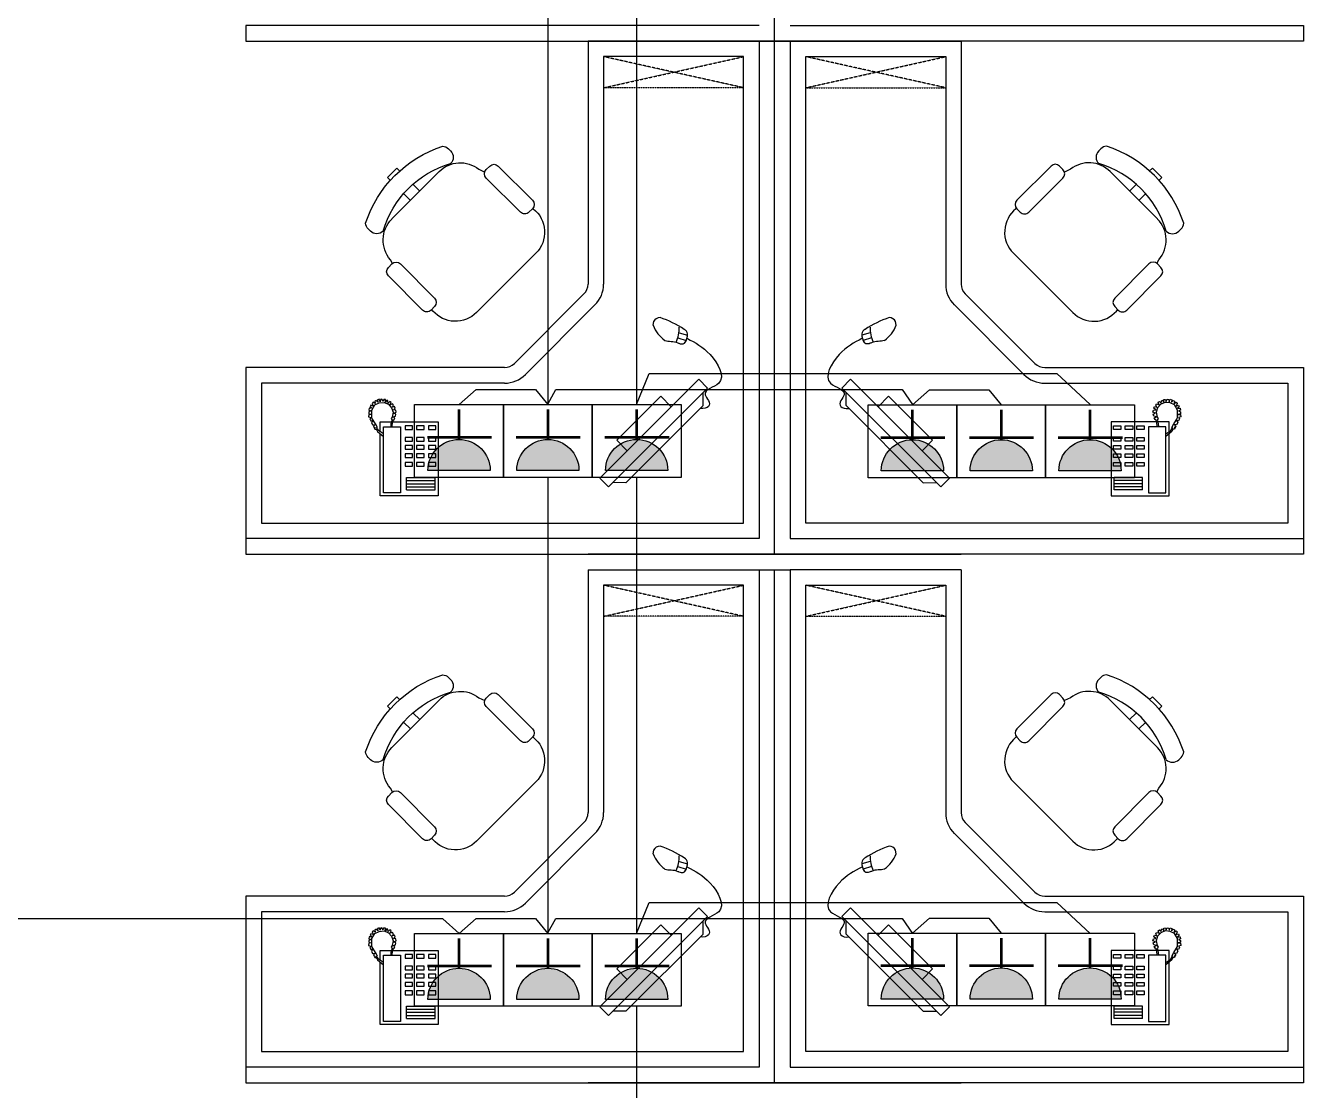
# Model space of a CAD drawing. Header units: inches. Extents: x 10 to 166961, y -47 to 131592.
# Drawn here: x 144545 to 148653, y 35657 to 39082 of the extents above; entities that cross this region are included whole.
import ezdxf

# ---------------------------------------------------------------- set-up
doc = ezdxf.new("R2010")
doc.units = ezdxf.units.IN
doc.header["$MEASUREMENT"] = 0
doc.linetypes.add('CONTINOUS', pattern=[0])
doc.linetypes.add('HIDDEN', pattern=[0.375, 0.25, -0.125])
for name, color, linetype in [('2', 2, 'Continuous'), ('6', 6, 'Continuous'), ('8', 8, 'Continuous'), ('插座图', 4, 'Continuous')]:
    doc.layers.add(name, color=color, linetype=linetype)

# ---------------------------------------------------------------- blocks, each defined once
blk = doc.blocks.new('A$C127C375D')
at = {"layer": '插座图', "lineweight": -2}
blk.add_hatch(color=3, dxfattribs=at).paths.add_polyline_path([(91.7, 8.4, 1), (16.1, 8.4)])
at = {"layer": '插座图', "color": 3, "lineweight": -2}
blk.add_line((16.1, 8.4), (91.7, 8.4), dxfattribs=at)
blk.add_lwpolyline([(0, 0), (107.8, 0), (107.8, 88.6), (0, 88.6)], close=True, dxfattribs=at)
at = {"layer": '插座图', "color": 3, "lineweight": -2, "const_width": 3.2}
for points in [[(53.9, 46.2), (53.9, 82.6)], [(14.3, 48.8), (92.6, 48.8)]]:
    blk.add_lwpolyline(points, dxfattribs=at)
at = {"layer": '插座图', "color": 3, "lineweight": -2}
blk.add_arc((53.9, 8.4), 37.8, 0, 180, dxfattribs=at)

msp = doc.modelspace()

# ---------------------------------------------------------------- linework, layer by layer
at = {"color": 2}
for p, q in [((146224.2, 39278.2), (146224.2, 37864.8)), ((146509.7, 39278.2), (146509.7, 37863.3)), ((146224.2, 37628.7), (146224.2, 36163.8)), ((146509.7, 37628.7), (146509.7, 36162.3)), ((146509.7, 35927.7), (146509.7, 33451))]:
    msp.add_line(p, q, dxfattribs=at)
for points in [[(146509.7, 37863.3), (146550.5, 37963), (147861, 37963), (147968.2, 37863.3)], [(145938.7, 37863.3), (145993.5, 37911), (146185, 37911), (146224.2, 37863.3)], [(146224.2, 37864.8), (146250, 37911.5), (147363, 37911.5), (147396.7, 37863.3)], [(147396.2, 37862.3), (147451, 37910), (147642.5, 37910), (147681.7, 37862.3)], [(146509.7, 36162.3), (146550.5, 36262), (147861, 36262), (147968.2, 36162.3)], [(145938.7, 36162.3), (145886.5, 36209), (144123, 36209), (144123, 33442), (141603, 33442)], [(145938.7, 36162.3), (145993.5, 36210), (146185, 36210), (146224.2, 36162.3)], [(146224.2, 36163.8), (146250, 36210.5), (147363, 36210.5), (147396.7, 36162.3)], [(147396.2, 36163.3), (147451, 36211), (147642.5, 36211), (147681.7, 36163.3)]]:
    msp.add_lwpolyline(points, dxfattribs=at)
at = {"layer": '2', "color": 252}
for p, q in [((146953.4, 39032), (146953.4, 40682)), ((146903.4, 39082), (145253.4, 39082)), ((145253.4, 39082), (145253.4, 39032)), ((147003.4, 39082), (148653.4, 39082)), ((148653.4, 39082), (148653.4, 39032)), ((145253.4, 39032), (146953.4, 39032)), ((146353.5, 39032), (146903.4, 39032)), ((146953.4, 39032), (146353.5, 39032)), ((146953.4, 39032), (146353.5, 39032)), ((146903.4, 39032), (146903.4, 37432)), ((146903.4, 39032), (147003.4, 39032)), ((146953.4, 37382), (146953.4, 39032)), ((146953.4, 39032), (147553.2, 39032)), ((146953.4, 39032), (147553.2, 39032)), ((148653.4, 39032), (146953.4, 39032)), ((147003.4, 39032), (147003.4, 37432)), ((147553.2, 39032), (147003.4, 39032)), ((146903.4, 37432), (145253.4, 37432)), ((145253.4, 37432), (145253.4, 37382)), ((147003.4, 37432), (148653.4, 37432)), ((148653.4, 37432), (148653.4, 37382)), ((145253.4, 37382), (146953.4, 37382)), ((146953.4, 37382), (146353.5, 37382)), ((146953.4, 37382), (146353.5, 37382)), ((146953.4, 37382), (147553.2, 37382)), ((146953.4, 37382), (147553.2, 37382)), ((148653.4, 37382), (146953.4, 37382)), ((146353.5, 37332), (146903.4, 37332)), ((146903.4, 37332), (146903.4, 35732)), ((146903.4, 37332), (147003.4, 37332)), ((146953.4, 35682), (146953.4, 37332)), ((147003.4, 37332), (147003.4, 35732)), ((147553.2, 37332), (147003.4, 37332)), ((146903.4, 35732), (145253.4, 35732)), ((145253.4, 35732), (145253.4, 35682)), ((147003.4, 35732), (148653.4, 35732)), ((148653.4, 35732), (148653.4, 35682)), ((145253.4, 35682), (146953.4, 35682)), ((146953.4, 35682), (146353.5, 35682)), ((146953.4, 35682), (146353.5, 35682)), ((146953.4, 35682), (147553.2, 35682)), ((146953.4, 35682), (147553.2, 35682)), ((148653.4, 35682), (146953.4, 35682))]:
    msp.add_line(p, q, dxfattribs=at)
at = {"layer": '6', "color": 252}
for p, q in [((146353.5, 39032), (146353.5, 38250.5)), ((147553.2, 39032), (147553.2, 38250.5)), ((145904.5, 38685.7), (145911.5, 38678.7)), ((148002.3, 38685.7), (147995.3, 38678.7)), ((145709, 38592.8), (145739.2, 38623)), ((145739.2, 38623), (145748.9, 38613.3)), ((146002.2, 38620), (146021.6, 38610.9)), ((146026.3, 38618.8), (146037.7, 38630.2)), ((146064.9, 38630.2), (146175, 38520.2)), ((147841.9, 38630.2), (147731.8, 38520.2)), ((147880.4, 38618.8), (147869.1, 38630.2)), ((147904.6, 38620), (147885.2, 38610.9)), ((148167.6, 38623), (148157.9, 38613.3)), ((148197.8, 38592.8), (148167.6, 38623)), ((145718.6, 38583.2), (145709, 38592.8)), ((145722.7, 38459.9), (145874.4, 38612.3)), ((146136.4, 38481.6), (146026.3, 38591.6)), ((147770.4, 38481.6), (147880.4, 38591.6)), ((148184, 38459.9), (148032.4, 38612.3)), ((148188.1, 38583.2), (148197.8, 38592.8)), ((145782.2, 38519.6), (145761.5, 38540.3)), ((145791.6, 38570.4), (145812.2, 38549.8)), ((148115.1, 38570.4), (148094.6, 38549.8)), ((148124.6, 38519.6), (148145.3, 38540.3)), ((146176, 38494.1), (146177.5, 38493)), ((147730.7, 38494.1), (147729.3, 38493)), ((146175, 38493), (146163.6, 38481.6)), ((147731.8, 38493), (147743.2, 38481.6)), ((145653.7, 38420.9), (145646.8, 38427.9)), ((148253, 38420.9), (148260, 38427.9)), ((146185.9, 38349.5), (145995.2, 38158.8)), ((147720.9, 38349.5), (147911.6, 38158.8)), ((145711.5, 38304), (145722.9, 38315.4)), ((145724.8, 38317), (145718.3, 38329)), ((145750.1, 38315.4), (145860.1, 38205.3)), ((148156.7, 38315.4), (148046.7, 38205.3)), ((148182, 38317), (148188.5, 38329)), ((148195.3, 38304), (148183.9, 38315.4)), ((145821.5, 38166.7), (145711.5, 38276.8)), ((148085.3, 38166.7), (148195.3, 38276.8)), ((146340.4, 38218.7), (146116.7, 37995.1)), ((147566.4, 38218.7), (147790.1, 37995.1)), ((145860.1, 38178.1), (145848.7, 38166.7)), ((145854.5, 38163.8), (145850.5, 38168.5)), ((148046.7, 38178.1), (148058.1, 38166.7)), ((148052.2, 38163.8), (148056.3, 38168.5)), ((146084.9, 37981.9), (145253.4, 37981.9)), ((145253.4, 37981.9), (145253.4, 37432)), ((147821.9, 37981.9), (148653.4, 37981.9)), ((148653.4, 37981.9), (148653.4, 37432)), ((146353.5, 37332), (146353.5, 36550.5)), ((147553.2, 37332), (147553.2, 36550.5)), ((145904.5, 36985.7), (145911.5, 36978.7)), ((148002.3, 36985.7), (147995.3, 36978.7)), ((145709, 36892.8), (145739.2, 36923)), ((145718.6, 36883.2), (145709, 36892.8)), ((145722.7, 36759.9), (145874.4, 36912.3)), ((145739.2, 36923), (145748.9, 36913.3)), ((146002.2, 36920), (146021.6, 36910.9)), ((146026.3, 36918.8), (146037.7, 36930.2)), ((146064.9, 36930.2), (146175, 36820.2)), ((147841.9, 36930.2), (147731.8, 36820.2)), ((147880.4, 36918.8), (147869.1, 36930.2)), ((147904.6, 36920), (147885.2, 36910.9)), ((148184, 36759.9), (148032.4, 36912.3)), ((148167.6, 36923), (148157.9, 36913.3)), ((148197.8, 36892.8), (148167.6, 36923)), ((148188.1, 36883.2), (148197.8, 36892.8)), ((145791.6, 36870.4), (145812.2, 36849.8)), ((146136.4, 36781.6), (146026.3, 36891.6)), ((147770.4, 36781.6), (147880.4, 36891.6)), ((148115.1, 36870.4), (148094.6, 36849.8)), ((145782.2, 36819.6), (145761.5, 36840.3)), ((148124.6, 36819.6), (148145.3, 36840.3)), ((146175, 36793), (146163.6, 36781.6)), ((146176, 36794.1), (146177.5, 36793)), ((147730.7, 36794.1), (147729.3, 36793)), ((147731.8, 36793), (147743.2, 36781.6)), ((145653.7, 36720.9), (145646.8, 36727.9)), ((148253, 36720.9), (148260, 36727.9)), ((146185.9, 36649.5), (145995.2, 36458.8)), ((147720.9, 36649.5), (147911.6, 36458.8)), ((145711.5, 36604), (145722.9, 36615.4)), ((145724.8, 36617), (145718.3, 36629)), ((145750.1, 36615.4), (145860.1, 36505.3)), ((148156.7, 36615.4), (148046.7, 36505.3)), ((148182, 36617), (148188.5, 36629)), ((148195.3, 36604), (148183.9, 36615.4)), ((145821.5, 36466.7), (145711.5, 36576.8)), ((148085.3, 36466.7), (148195.3, 36576.8)), ((146340.4, 36518.7), (146116.7, 36295.1)), ((147566.4, 36518.7), (147790.1, 36295.1)), ((145860.1, 36478.1), (145848.7, 36466.7)), ((145854.5, 36463.8), (145850.5, 36468.5)), ((148046.7, 36478.1), (148058.1, 36466.7)), ((148052.2, 36463.8), (148056.3, 36468.5)), ((146084.9, 36281.9), (145253.4, 36281.9)), ((145253.4, 36281.9), (145253.4, 35732)), ((147821.9, 36281.9), (148653.4, 36281.9)), ((148653.4, 36281.9), (148653.4, 35732))]:
    msp.add_line(p, q, dxfattribs=at)
for centre, start, end in [((146308.5, 38250.5), 315, 0), ((147598.2, 38250.5), 180, 225), ((146084.9, 38026.9), 270, 315), ((147821.9, 38026.9), 225, 270), ((146308.5, 36550.5), 315, 0), ((147598.2, 36550.5), 180, 225), ((146084.9, 36326.9), 270, 315), ((147821.9, 36326.9), 225, 270)]:
    msp.add_arc(centre, 45, start, end, dxfattribs=at)
at = {"layer": '6', "color": 252, "extrusion": (0, 0, -1)}
for centre, major_axis, start_param, end_param in [((146006.3, 38326.2), (273.6, 273.6), 4.241936, 5.182842), ((145884.1, 38665.3), (20.4, 20.4), 4.712389, 4.726071), ((145884.1, 38665.3), (20.4, 20.4), -0.705229, 0), ((145891.1, 38658.3), (20.4, 20.4), 0, 1.570796), ((146001, 38331.4), (225.8, 225.8), 4.211213, 5.213565), ((145942.6, 38544.5), (68, 68), 4.709722, 6.166276), ((146039.9, 38605.2), (13.6, 13.6), 3.141593, 4.712389), ((146051.3, 38616.6), (13.6, 13.6), 4.712389, 6.283185), ((146161.4, 38506.6), (13.6, 13.6), 0, 1.570796), ((145667.2, 38448.3), (-20.4, 20.4), 6.269503, 6.283185), ((145790.9, 38392), (68, 68), 3.212044, 4.709722), ((146150, 38495.2), (13.6, 13.6), 1.570796, 3.141593), ((146117.8, 38417.5), (68, 68), -0.116909, 1.570796), ((145667.2, 38448.3), (20.4, 20.4), 3.141593, 3.846821), ((145674.2, 38441.3), (20.4, 20.4), 1.570796, 3.141593), ((145725.1, 38290.4), (13.6, 13.6), 3.141593, 4.712389), ((145736.5, 38301.7), (13.6, 13.6), 4.712389, 6.283185), ((145835.1, 38180.3), (13.6, 13.6), 1.570796, 3.141593), ((145846.5, 38191.7), (13.6, 13.6), 0, 1.570796), ((145927.2, 38226.9), (68, 68), 1.570796, 3.212044), ((146006.3, 36626.2), (273.6, 273.6), 4.241936, 5.182842), ((145884.1, 36965.3), (20.4, 20.4), 4.712389, 4.726071), ((145884.1, 36965.3), (20.4, 20.4), -0.705229, 0), ((145891.1, 36958.3), (20.4, 20.4), 0, 1.570796), ((146001, 36631.4), (225.8, 225.8), 4.211213, 5.213565), ((145942.6, 36844.5), (68, 68), 4.709722, 6.166276), ((146051.3, 36916.6), (13.6, 13.6), 4.712389, 6.283185), ((146039.9, 36905.2), (13.6, 13.6), 3.141593, 4.712389), ((146161.4, 36806.6), (13.6, 13.6), 0, 1.570796), ((145667.2, 36748.3), (-20.4, 20.4), 6.269503, 6.283185), ((146150, 36795.2), (13.6, 13.6), 1.570796, 3.141593), ((146117.8, 36717.5), (68, 68), -0.116909, 1.570796), ((145667.2, 36748.3), (20.4, 20.4), 3.141593, 3.846821), ((145790.9, 36692), (68, 68), 3.212044, 4.709722), ((145674.2, 36741.3), (20.4, 20.4), 1.570796, 3.141593), ((145736.5, 36601.7), (13.6, 13.6), 4.712389, 6.283185), ((145725.1, 36590.4), (13.6, 13.6), 3.141593, 4.712389), ((145846.5, 36491.7), (13.6, 13.6), 0, 1.570796), ((145835.1, 36480.3), (13.6, 13.6), 1.570796, 3.141593), ((145927.2, 36526.9), (68, 68), 1.570796, 3.212044)]:
    msp.add_ellipse(centre, major_axis=major_axis, ratio=1, start_param=start_param, end_param=end_param, dxfattribs=at)
at = {"layer": '6', "color": 252}
for centre, major_axis, start_param, end_param in [((148015.7, 38658.3), (-20.4, 20.4), 0, 1.570796), ((148022.7, 38665.3), (-20.4, 20.4), -0.705229, 0), ((147900.5, 38326.2), (-273.6, 273.6), 4.241936, 5.182842), ((148022.7, 38665.3), (-20.4, 20.4), 4.712389, 4.726071), ((147855.5, 38616.6), (-13.6, 13.6), 4.712389, 6.283185), ((147866.8, 38605.2), (-13.6, 13.6), 3.141593, 4.712389), ((147964.2, 38544.5), (-68, 68), 4.709722, 6.166276), ((147905.7, 38331.4), (-225.8, 225.8), 4.211213, 5.213565), ((147745.4, 38506.6), (-13.6, 13.6), 0, 1.570796), ((147788.9, 38417.5), (-68, 68), -0.116909, 1.570796), ((147756.8, 38495.2), (-13.6, 13.6), 1.570796, 3.141593), ((148115.8, 38392), (-68, 68), 3.212044, 4.709722), ((148239.6, 38448.3), (20.4, 20.4), 6.269503, 6.283185), ((148232.6, 38441.3), (-20.4, 20.4), 1.570796, 3.141593), ((148239.6, 38448.3), (-20.4, 20.4), 3.141593, 3.846821), ((148170.3, 38301.7), (-13.6, 13.6), 4.712389, 6.283185), ((148181.7, 38290.4), (-13.6, 13.6), 3.141593, 4.712389), ((148060.3, 38191.7), (-13.6, 13.6), 0, 1.570796), ((148071.7, 38180.3), (-13.6, 13.6), 1.570796, 3.141593), ((147979.6, 38226.9), (-68, 68), 1.570796, 3.212044), ((148015.7, 36958.3), (-20.4, 20.4), 0, 1.570796), ((148022.7, 36965.3), (-20.4, 20.4), -0.705229, 0), ((147900.5, 36626.2), (-273.6, 273.6), 4.241936, 5.182842), ((148022.7, 36965.3), (-20.4, 20.4), 4.712389, 4.726071), ((147855.5, 36916.6), (-13.6, 13.6), 4.712389, 6.283185), ((147964.2, 36844.5), (-68, 68), 4.709722, 6.166276), ((147905.7, 36631.4), (-225.8, 225.8), 4.211213, 5.213565), ((147866.8, 36905.2), (-13.6, 13.6), 3.141593, 4.712389), ((147745.4, 36806.6), (-13.6, 13.6), 0, 1.570796), ((147788.9, 36717.5), (-68, 68), -0.116909, 1.570796), ((147756.8, 36795.2), (-13.6, 13.6), 1.570796, 3.141593), ((148239.6, 36748.3), (20.4, 20.4), 6.269503, 6.283185), ((148115.8, 36692), (-68, 68), 3.212044, 4.709722), ((148239.6, 36748.3), (-20.4, 20.4), 3.141593, 3.846821), ((148232.6, 36741.3), (-20.4, 20.4), 1.570796, 3.141593), ((148170.3, 36601.7), (-13.6, 13.6), 4.712389, 6.283185), ((148181.7, 36590.4), (-13.6, 13.6), 3.141593, 4.712389), ((148060.3, 36491.7), (-13.6, 13.6), 0, 1.570796), ((147979.6, 36526.9), (-68, 68), 1.570796, 3.212044), ((148071.7, 36480.3), (-13.6, 13.6), 1.570796, 3.141593)]:
    msp.add_ellipse(centre, major_axis=major_axis, ratio=1, start_param=start_param, end_param=end_param, dxfattribs=at)
at = {"layer": '8', "color": 252, "linetype": 'HIDDEN'}
for p, q in [((146403.5, 38882), (146853.4, 38982)), ((146853.4, 38882), (146403.5, 38982)), ((147503.2, 38882), (147053.4, 38982)), ((147053.4, 38882), (147503.2, 38982)), ((146853.4, 38882), (146403.5, 38882)), ((147053.4, 38882), (147503.2, 38882)), ((146403.5, 37182), (146853.4, 37282)), ((146853.4, 37182), (146403.5, 37282)), ((147503.2, 37182), (147053.4, 37282)), ((147053.4, 37182), (147503.2, 37282)), ((146853.4, 37182), (146403.5, 37182)), ((147053.4, 37182), (147503.2, 37182))]:
    msp.add_line(p, q, dxfattribs=at)
at = {"layer": '8', "color": 252}
for p, q in [((146403.5, 38982), (146403.5, 38250.5)), ((146853.4, 38982), (146403.5, 38982)), ((146853.4, 37482), (146853.4, 38982)), ((147053.4, 37482), (147053.4, 38982)), ((147053.4, 38982), (147503.2, 38982)), ((147503.2, 38982), (147503.2, 38250.5)), ((146375.7, 38183.4), (146152.1, 37959.7)), ((147531.1, 38183.4), (147754.7, 37959.7)), ((146562.5, 38117.9), (146564.5, 38130.2)), ((147344.3, 38117.9), (147342.3, 38130.2)), ((146645.9, 38093.6), (146673.1, 38086.2)), ((147260.9, 38093.6), (147233.7, 38086.2)), ((146642, 38077.2), (146669.3, 38069.2)), ((147264.8, 38077.2), (147237.5, 38069.2)), ((146084.9, 37931.9), (145303.4, 37931.9)), ((145303.4, 37931.9), (145303.4, 37482)), ((147821.9, 37931.9), (148603.4, 37931.9)), ((148603.4, 37931.9), (148603.4, 37482)), ((145681.9, 37880), (145677, 37878)), ((145677, 37878), (145677.6, 37870.6)), ((145684.8, 37872.1), (145681.9, 37880)), ((145686.6, 37879.5), (145684.8, 37872.1)), ((145691, 37880.1), (145686.6, 37879.5)), ((145694.9, 37873.4), (145691, 37880.1)), ((145697.3, 37879.8), (145694.9, 37873.4)), ((145702.3, 37879.4), (145697.3, 37879.8)), ((145702.2, 37870.9), (145702.3, 37879.4)), ((148204.5, 37879.4), (148209.5, 37879.8)), ((148204.5, 37870.9), (148204.5, 37879.4)), ((148209.5, 37879.8), (148211.9, 37873.4)), ((148211.9, 37873.4), (148215.8, 37880.1)), ((148215.8, 37880.1), (148220.2, 37879.5)), ((148220.2, 37879.5), (148222, 37872.1)), ((148222, 37872.1), (148224.8, 37880)), ((148224.8, 37880), (148229.8, 37878)), ((148229.8, 37878), (148229.2, 37870.6)), ((145648.6, 37839.8), (145648.4, 37833.7)), ((145655.3, 37842.8), (145648.6, 37839.8)), ((145649.7, 37851.4), (145648.9, 37845)), ((145648.9, 37845), (145655.3, 37842.8)), ((145657.8, 37851), (145649.7, 37851.4)), ((145655.5, 37861.1), (145652.9, 37856.7)), ((145652.9, 37856.7), (145657.8, 37851)), ((145662.8, 37858.4), (145655.5, 37861.1)), ((145658.6, 37845.4), (145668.1, 37862.1)), ((145658.7, 37820.3), (145658.6, 37845.4)), ((145662.8, 37870.9), (145659.3, 37866.8)), ((145659.3, 37866.8), (145662.8, 37858.4)), ((145669, 37866.4), (145662.8, 37870.9)), ((145671.9, 37875.7), (145667.9, 37873.9)), ((145667.9, 37873.9), (145669, 37866.4)), ((145668.1, 37862.1), (145682.1, 37868.8)), ((145677.6, 37870.6), (145671.9, 37875.7)), ((145682.1, 37868.8), (145697.9, 37870)), ((145697.9, 37870), (145711.8, 37863.9)), ((145706.3, 37877.2), (145702.2, 37870.9)), ((145710.2, 37875.4), (145706.3, 37877.2)), ((145710.8, 37867.9), (145710.2, 37875.4)), ((145716.1, 37873.3), (145710.8, 37867.9)), ((145711.8, 37863.9), (145722.1, 37852.9)), ((145720.6, 37870.2), (145716.1, 37873.3)), ((145717.2, 37862.5), (145720.6, 37870.2)), ((145724.6, 37865.3), (145717.2, 37862.5)), ((145722.1, 37852.9), (145727.3, 37838.3)), ((145727.3, 37838.3), (145723.3, 37822.9)), ((145728.1, 37860.9), (145724.6, 37865.3)), ((145725, 37854.8), (145728.1, 37860.9)), ((145731.8, 37857), (145725, 37854.8)), ((145728.3, 37845.9), (145733.9, 37851.5)), ((145735.9, 37844.9), (145728.3, 37845.9)), ((145728.7, 37835.4), (145737.1, 37838.4)), ((145733.9, 37851.5), (145731.8, 37857)), ((145737.1, 37838.4), (145735.9, 37844.9)), ((148169.6, 37838.4), (148170.9, 37844.9)), ((148178.1, 37835.4), (148169.6, 37838.4)), ((148170.9, 37844.9), (148178.5, 37845.9)), ((148172.9, 37851.5), (148175, 37857)), ((148178.5, 37845.9), (148172.9, 37851.5)), ((148175, 37857), (148181.8, 37854.8)), ((148178.7, 37860.9), (148182.2, 37865.3)), ((148181.8, 37854.8), (148178.7, 37860.9)), ((148184.6, 37852.9), (148179.5, 37838.3)), ((148179.5, 37838.3), (148183.5, 37822.9)), ((148182.2, 37865.3), (148189.6, 37862.5)), ((148195, 37863.9), (148184.6, 37852.9)), ((148186.1, 37870.2), (148190.6, 37873.3)), ((148189.6, 37862.5), (148186.1, 37870.2)), ((148190.6, 37873.3), (148196, 37867.9)), ((148208.8, 37870), (148195, 37863.9)), ((148196, 37867.9), (148196.6, 37875.4)), ((148196.6, 37875.4), (148200.5, 37877.2)), ((148200.5, 37877.2), (148204.5, 37870.9)), ((148224.7, 37868.8), (148208.8, 37870)), ((148238.7, 37862.1), (148224.7, 37868.8)), ((148229.2, 37870.6), (148234.8, 37875.7)), ((148234.8, 37875.7), (148238.9, 37873.9)), ((148238.9, 37873.9), (148237.8, 37866.4)), ((148237.8, 37866.4), (148244, 37870.9)), ((148248.2, 37845.4), (148238.7, 37862.1)), ((148244, 37870.9), (148247.5, 37866.8)), ((148247.5, 37866.8), (148244, 37858.4)), ((148244, 37858.4), (148251.3, 37861.1)), ((148248.1, 37820.3), (148248.2, 37845.4)), ((148253.9, 37856.7), (148248.9, 37851)), ((148248.9, 37851), (148257.1, 37851.4)), ((148251.3, 37861.1), (148253.9, 37856.7)), ((148257.9, 37845), (148251.5, 37842.8)), ((148251.5, 37842.8), (148258.1, 37839.8)), ((148257.1, 37851.4), (148257.9, 37845)), ((148258.1, 37839.8), (148258.4, 37833.7)), ((145648.3, 37831.1), (145648, 37823.2)), ((145648, 37823.2), (145655.4, 37821.5)), ((145656.1, 37831.3), (145648.3, 37831.1)), ((145648.4, 37833.7), (145656.1, 37831.3)), ((145655.4, 37821.5), (145651.8, 37816.9)), ((145651.8, 37816.9), (145654.7, 37810.6)), ((145654.7, 37810.6), (145661.2, 37812)), ((145661.2, 37812), (145657.4, 37805)), ((145657.4, 37805), (145661, 37798)), ((145669.8, 37801.2), (145658.8, 37819.8)), ((145661, 37798), (145668.6, 37799.1)), ((145668.6, 37799.1), (145663.8, 37793.1)), ((145676.4, 37789.4), (145669.8, 37801.2)), ((145685.3, 37775.8), (145685.3, 37807)), ((145685.3, 37807), (145721.3, 37807)), ((145720, 37801.1), (145719.3, 37791.9)), ((145721.3, 37807), (145720, 37801.1)), ((145723.3, 37822.9), (145720.4, 37817.7)), ((145720.4, 37817.7), (145723.7, 37813.1)), ((145723.7, 37813.1), (145721.3, 37807)), ((145723.6, 37792.9), (145724.6, 37805.1)), ((145724.6, 37805.1), (145727, 37811.2)), ((145725.4, 37807), (145871.4, 37807)), ((145726.2, 37823.7), (145734.3, 37825.5)), ((145732.7, 37820.2), (145726.2, 37823.7)), ((145726.8, 37812.9), (145730.3, 37814.6)), ((145727, 37811.2), (145726.8, 37812.9)), ((145736, 37832.1), (145728.7, 37835.4)), ((145730.3, 37814.6), (145732.7, 37820.2)), ((145734.3, 37825.5), (145736, 37832.1)), ((145871.4, 37807), (145871.4, 37569.4)), ((148181.4, 37807), (148035.3, 37807)), ((148035.3, 37807), (148035.3, 37569.4)), ((148170.7, 37832.1), (148178.1, 37835.4)), ((148172.5, 37825.5), (148170.7, 37832.1)), ((148180.5, 37823.7), (148172.5, 37825.5)), ((148174, 37820.2), (148180.5, 37823.7)), ((148176.5, 37814.6), (148174, 37820.2)), ((148180, 37812.9), (148176.5, 37814.6)), ((148179.8, 37811.2), (148180, 37812.9)), ((148182.2, 37805.1), (148179.8, 37811.2)), ((148183.2, 37792.9), (148182.2, 37805.1)), ((148186.3, 37817.7), (148183.1, 37813.1)), ((148183.1, 37813.1), (148185.5, 37807)), ((148183.5, 37822.9), (148186.3, 37817.7)), ((148185.5, 37807), (148186.7, 37801.1)), ((148221.4, 37807), (148185.5, 37807)), ((148186.7, 37801.1), (148187.5, 37791.9)), ((148221.4, 37775.8), (148221.4, 37807)), ((148230.4, 37789.4), (148237, 37801.2)), ((148237, 37801.2), (148248, 37819.8)), ((148238.2, 37799.1), (148243, 37793.1)), ((148245.8, 37798), (148238.2, 37799.1)), ((148245.5, 37812), (148249.4, 37805)), ((148252.1, 37810.6), (148245.5, 37812)), ((148249.4, 37805), (148245.8, 37798)), ((148258.4, 37833.7), (148250.7, 37831.3)), ((148250.7, 37831.3), (148258.5, 37831.1)), ((148251.3, 37821.5), (148255, 37816.9)), ((148258.8, 37823.2), (148251.4, 37821.5)), ((148255, 37816.9), (148252.1, 37810.6)), ((148258.5, 37831.1), (148258.8, 37823.2)), ((145663.8, 37793.1), (145665.7, 37788.7)), ((145665.7, 37788.7), (145669.4, 37790)), ((145669.4, 37790), (145666.5, 37787)), ((145666.5, 37787), (145667.9, 37784.2)), ((145667.9, 37784.2), (145672.8, 37784.4)), ((145672.8, 37784.4), (145674.5, 37781.2)), ((145673.1, 37787.8), (145676.4, 37789.4)), ((145675.6, 37787.1), (145673.1, 37787.8)), ((145674.5, 37781.2), (145676.7, 37776.8)), ((145676.3, 37785), (145675.6, 37787.1)), ((145679.8, 37779.7), (145676.3, 37785)), ((145676.7, 37776.8), (145696.1, 37760.8)), ((145696.1, 37768.4), (145679.8, 37779.7)), ((145685.3, 37569.4), (145685.3, 37769.7)), ((145696.1, 37579.1), (145696.1, 37791.9)), ((145696.1, 37791.9), (145751, 37791.9)), ((145723.5, 37791.9), (145723.6, 37792.9)), ((145751, 37791.9), (145751, 37579.1)), ((145765.3, 37794.8), (145765.3, 37782.7)), ((145789.5, 37794.8), (145765.3, 37794.8)), ((145765.3, 37782.7), (145789.5, 37782.7)), ((145765.3, 37757), (145765.3, 37744.9)), ((145789.5, 37757), (145765.3, 37757)), ((145789.5, 37782.7), (145789.5, 37794.8)), ((145789.5, 37744.9), (145789.5, 37757)), ((145802.2, 37794.8), (145802.2, 37782.7)), ((145826.5, 37794.8), (145802.2, 37794.8)), ((145802.2, 37782.7), (145826.5, 37782.7)), ((145802.2, 37757), (145802.2, 37744.9)), ((145826.5, 37757), (145802.2, 37757)), ((145826.5, 37782.7), (145826.5, 37794.8)), ((145826.5, 37744.9), (145826.5, 37757)), ((145840.2, 37794.8), (145840.2, 37782.7)), ((145864.5, 37794.8), (145840.2, 37794.8)), ((145840.2, 37782.7), (145864.5, 37782.7)), ((145840.2, 37757), (145840.2, 37744.9)), ((145864.5, 37757), (145840.2, 37757)), ((145864.5, 37782.7), (145864.5, 37794.8)), ((145864.5, 37744.9), (145864.5, 37757)), ((148042.3, 37782.7), (148042.3, 37794.8)), ((148042.3, 37794.8), (148066.5, 37794.8)), ((148066.5, 37782.7), (148042.3, 37782.7)), ((148042.3, 37744.9), (148042.3, 37757)), ((148042.3, 37757), (148066.5, 37757)), ((148066.5, 37794.8), (148066.5, 37782.7)), ((148066.5, 37757), (148066.5, 37744.9)), ((148080.3, 37782.7), (148080.3, 37794.8)), ((148080.3, 37794.8), (148104.6, 37794.8)), ((148104.6, 37782.7), (148080.3, 37782.7)), ((148080.3, 37744.9), (148080.3, 37757)), ((148080.3, 37757), (148104.6, 37757)), ((148104.6, 37794.8), (148104.6, 37782.7)), ((148104.6, 37757), (148104.6, 37744.9)), ((148117.3, 37782.7), (148117.3, 37794.8)), ((148117.3, 37794.8), (148141.5, 37794.8)), ((148141.5, 37782.7), (148117.3, 37782.7)), ((148117.3, 37744.9), (148117.3, 37757)), ((148117.3, 37757), (148141.5, 37757)), ((148141.5, 37794.8), (148141.5, 37782.7)), ((148141.5, 37757), (148141.5, 37744.9)), ((148210.7, 37791.9), (148155.8, 37791.9)), ((148155.8, 37791.9), (148155.8, 37579.1)), ((148183.3, 37791.9), (148183.2, 37792.9)), ((148210.7, 37579.1), (148210.7, 37791.9)), ((148210.7, 37768.4), (148227, 37779.7)), ((148230.1, 37776.8), (148210.7, 37760.8)), ((148221.4, 37569.4), (148221.4, 37769.7)), ((148227, 37779.7), (148230.5, 37785)), ((148232.3, 37781.2), (148230.1, 37776.8)), ((148233.7, 37787.8), (148230.4, 37789.4)), ((148230.5, 37785), (148231.2, 37787.1)), ((148231.2, 37787.1), (148233.7, 37787.8)), ((148234, 37784.4), (148232.3, 37781.2)), ((148238.9, 37784.2), (148234, 37784.4)), ((148237.4, 37790), (148240.2, 37787)), ((148241.1, 37788.7), (148237.4, 37790)), ((148240.2, 37787), (148238.9, 37784.2)), ((148243, 37793.1), (148241.1, 37788.7)), ((145765.3, 37744.9), (145789.5, 37744.9)), ((145765.3, 37731.5), (145765.3, 37719.4)), ((145789.5, 37731.5), (145765.3, 37731.5)), ((145765.3, 37719.4), (145789.5, 37719.4)), ((145789.5, 37719.4), (145789.5, 37731.5)), ((145802.2, 37744.9), (145826.5, 37744.9)), ((145802.2, 37731.5), (145802.2, 37719.4)), ((145826.5, 37731.5), (145802.2, 37731.5)), ((145802.2, 37719.4), (145826.5, 37719.4)), ((145826.5, 37719.4), (145826.5, 37731.5)), ((145840.2, 37744.9), (145864.5, 37744.9)), ((145840.2, 37731.5), (145840.2, 37719.4)), ((145864.5, 37731.5), (145840.2, 37731.5)), ((145840.2, 37719.4), (145864.5, 37719.4)), ((145864.5, 37719.4), (145864.5, 37731.5)), ((148066.5, 37744.9), (148042.3, 37744.9)), ((148042.3, 37719.4), (148042.3, 37731.5)), ((148042.3, 37731.5), (148066.5, 37731.5)), ((148066.5, 37719.4), (148042.3, 37719.4)), ((148066.5, 37731.5), (148066.5, 37719.4)), ((148104.6, 37744.9), (148080.3, 37744.9)), ((148080.3, 37719.4), (148080.3, 37731.5)), ((148080.3, 37731.5), (148104.6, 37731.5)), ((148104.6, 37719.4), (148080.3, 37719.4)), ((148104.6, 37731.5), (148104.6, 37719.4)), ((148141.5, 37744.9), (148117.3, 37744.9)), ((148117.3, 37719.4), (148117.3, 37731.5)), ((148117.3, 37731.5), (148141.5, 37731.5)), ((148141.5, 37719.4), (148117.3, 37719.4)), ((148141.5, 37731.5), (148141.5, 37719.4)), ((145765.3, 37704.5), (145765.3, 37692.3)), ((145789.5, 37704.5), (145765.3, 37704.5)), ((145765.3, 37692.3), (145789.5, 37692.3)), ((145765.3, 37677), (145765.3, 37664.9)), ((145789.5, 37677), (145765.3, 37677)), ((145789.5, 37692.3), (145789.5, 37704.5)), ((145789.5, 37664.9), (145789.5, 37677)), ((145802.2, 37704.5), (145802.2, 37692.3)), ((145826.5, 37704.5), (145802.2, 37704.5)), ((145802.2, 37692.3), (145826.5, 37692.3)), ((145802.2, 37677), (145802.2, 37664.9)), ((145826.5, 37677), (145802.2, 37677)), ((145826.5, 37692.3), (145826.5, 37704.5)), ((145826.5, 37664.9), (145826.5, 37677)), ((145840.2, 37704.5), (145840.2, 37692.3)), ((145864.5, 37704.5), (145840.2, 37704.5)), ((145840.2, 37692.3), (145864.5, 37692.3)), ((145840.2, 37677), (145840.2, 37664.9)), ((145864.5, 37677), (145840.2, 37677)), ((145864.5, 37692.3), (145864.5, 37704.5)), ((145864.5, 37664.9), (145864.5, 37677)), ((148042.3, 37692.3), (148042.3, 37704.5)), ((148042.3, 37704.5), (148066.5, 37704.5)), ((148066.5, 37692.3), (148042.3, 37692.3)), ((148042.3, 37664.9), (148042.3, 37677)), ((148042.3, 37677), (148066.5, 37677)), ((148066.5, 37704.5), (148066.5, 37692.3)), ((148066.5, 37677), (148066.5, 37664.9)), ((148080.3, 37692.3), (148080.3, 37704.5)), ((148080.3, 37704.5), (148104.6, 37704.5)), ((148104.6, 37692.3), (148080.3, 37692.3)), ((148080.3, 37664.9), (148080.3, 37677)), ((148080.3, 37677), (148104.6, 37677)), ((148104.6, 37704.5), (148104.6, 37692.3)), ((148104.6, 37677), (148104.6, 37664.9)), ((148117.3, 37692.3), (148117.3, 37704.5)), ((148117.3, 37704.5), (148141.5, 37704.5)), ((148141.5, 37692.3), (148117.3, 37692.3)), ((148117.3, 37664.9), (148117.3, 37677)), ((148117.3, 37677), (148141.5, 37677)), ((148141.5, 37704.5), (148141.5, 37692.3)), ((148141.5, 37677), (148141.5, 37664.9)), ((145765.3, 37664.9), (145789.5, 37664.9)), ((145802.2, 37664.9), (145826.5, 37664.9)), ((145840.2, 37664.9), (145864.5, 37664.9)), ((148066.5, 37664.9), (148042.3, 37664.9)), ((148104.6, 37664.9), (148080.3, 37664.9)), ((148141.5, 37664.9), (148117.3, 37664.9)), ((145770.3, 37588.8), (145770.3, 37628.5)), ((145770.3, 37628.5), (145861.8, 37628.5)), ((145770.3, 37618.5), (145861.8, 37618.5)), ((145770.3, 37608.5), (145861.8, 37608.5)), ((145770.3, 37598.5), (145861.8, 37598.5)), ((145861.8, 37588.5), (145861.8, 37628.5)), ((148045, 37588.5), (148045, 37628.5)), ((148136.5, 37628.5), (148045, 37628.5)), ((148136.5, 37618.5), (148045, 37618.5)), ((148136.5, 37608.5), (148045, 37608.5)), ((148136.5, 37598.5), (148045, 37598.5)), ((148136.5, 37588.8), (148136.5, 37628.5)), ((145871.4, 37569.4), (145685.3, 37569.4)), ((145751, 37579.1), (145696.1, 37579.1)), ((145770.3, 37588.5), (145861.8, 37588.5)), ((148035.3, 37569.4), (148221.4, 37569.4)), ((148136.5, 37588.5), (148045, 37588.5)), ((148155.8, 37579.1), (148210.7, 37579.1)), ((145303.4, 37482), (146853.4, 37482)), ((148603.4, 37482), (147053.4, 37482)), ((146403.5, 37282), (146403.5, 36550.5)), ((146853.4, 37282), (146403.5, 37282)), ((146853.4, 35782), (146853.4, 37282)), ((147053.4, 35782), (147053.4, 37282)), ((147053.4, 37282), (147503.2, 37282)), ((147503.2, 37282), (147503.2, 36550.5)), ((146375.7, 36483.4), (146152.1, 36259.7)), ((147531.1, 36483.4), (147754.7, 36259.7)), ((146562.5, 36417.9), (146564.5, 36430.2)), ((147344.3, 36417.9), (147342.3, 36430.2)), ((146642, 36377.2), (146669.3, 36369.2)), ((146645.9, 36393.6), (146673.1, 36386.2)), ((147260.9, 36393.6), (147233.7, 36386.2)), ((147264.8, 36377.2), (147237.5, 36369.2)), ((146084.9, 36231.9), (145303.4, 36231.9)), ((145303.4, 36231.9), (145303.4, 35782)), ((147821.9, 36231.9), (148603.4, 36231.9)), ((148603.4, 36231.9), (148603.4, 35782)), ((145655.5, 36161.1), (145652.9, 36156.7)), ((145652.9, 36156.7), (145657.8, 36151)), ((145662.8, 36158.4), (145655.5, 36161.1)), ((145658.6, 36145.4), (145668.1, 36162.1)), ((145662.8, 36170.9), (145659.3, 36166.8)), ((145659.3, 36166.8), (145662.8, 36158.4)), ((145669, 36166.4), (145662.8, 36170.9)), ((145671.9, 36175.7), (145667.9, 36173.9)), ((145667.9, 36173.9), (145669, 36166.4)), ((145668.1, 36162.1), (145682.1, 36168.8)), ((145677.6, 36170.6), (145671.9, 36175.7)), ((145681.9, 36180), (145677, 36178)), ((145677, 36178), (145677.6, 36170.6)), ((145684.8, 36172.1), (145681.9, 36180)), ((145682.1, 36168.8), (145697.9, 36170)), ((145686.6, 36179.5), (145684.8, 36172.1)), ((145691, 36180.1), (145686.6, 36179.5)), ((145694.9, 36173.4), (145691, 36180.1)), ((145697.3, 36179.8), (145694.9, 36173.4)), ((145702.3, 36179.4), (145697.3, 36179.8)), ((145697.9, 36170), (145711.8, 36163.9)), ((145702.2, 36170.9), (145702.3, 36179.4)), ((145706.3, 36177.2), (145702.2, 36170.9)), ((145710.2, 36175.4), (145706.3, 36177.2)), ((145710.8, 36167.9), (145710.2, 36175.4)), ((145716.1, 36173.3), (145710.8, 36167.9)), ((145711.8, 36163.9), (145722.1, 36152.9)), ((145720.6, 36170.2), (145716.1, 36173.3)), ((145717.2, 36162.5), (145720.6, 36170.2)), ((145724.6, 36165.3), (145717.2, 36162.5)), ((145722.1, 36152.9), (145727.3, 36138.3)), ((145728.1, 36160.9), (145724.6, 36165.3)), ((145725, 36154.8), (145728.1, 36160.9)), ((145731.8, 36157), (145725, 36154.8)), ((145733.9, 36151.5), (145731.8, 36157)), ((148172.9, 36151.5), (148175, 36157)), ((148175, 36157), (148181.8, 36154.8)), ((148178.7, 36160.9), (148182.2, 36165.3)), ((148181.8, 36154.8), (148178.7, 36160.9)), ((148184.6, 36152.9), (148179.5, 36138.3)), ((148182.2, 36165.3), (148189.6, 36162.5)), ((148195, 36163.9), (148184.6, 36152.9)), ((148186.1, 36170.2), (148190.6, 36173.3)), ((148189.6, 36162.5), (148186.1, 36170.2)), ((148190.6, 36173.3), (148196, 36167.9)), ((148208.8, 36170), (148195, 36163.9)), ((148196, 36167.9), (148196.6, 36175.4)), ((148196.6, 36175.4), (148200.5, 36177.2)), ((148200.5, 36177.2), (148204.5, 36170.9)), ((148204.5, 36179.4), (148209.5, 36179.8)), ((148204.5, 36170.9), (148204.5, 36179.4)), ((148224.7, 36168.8), (148208.8, 36170)), ((148209.5, 36179.8), (148211.9, 36173.4)), ((148211.9, 36173.4), (148215.8, 36180.1)), ((148215.8, 36180.1), (148220.2, 36179.5)), ((148220.2, 36179.5), (148222, 36172.1)), ((148222, 36172.1), (148224.8, 36180)), ((148238.7, 36162.1), (148224.7, 36168.8)), ((148224.8, 36180), (148229.8, 36178)), ((148229.8, 36178), (148229.2, 36170.6)), ((148229.2, 36170.6), (148234.8, 36175.7)), ((148234.8, 36175.7), (148238.9, 36173.9)), ((148238.9, 36173.9), (148237.8, 36166.4)), ((148237.8, 36166.4), (148244, 36170.9)), ((148248.2, 36145.4), (148238.7, 36162.1)), ((148244, 36170.9), (148247.5, 36166.8)), ((148247.5, 36166.8), (148244, 36158.4)), ((148244, 36158.4), (148251.3, 36161.1)), ((148253.9, 36156.7), (148248.9, 36151)), ((148251.3, 36161.1), (148253.9, 36156.7)), ((145648.3, 36131.1), (145648, 36123.2)), ((145648, 36123.2), (145655.4, 36121.5)), ((145656.1, 36131.3), (145648.3, 36131.1)), ((145648.6, 36139.8), (145648.4, 36133.7)), ((145648.4, 36133.7), (145656.1, 36131.3)), ((145655.3, 36142.8), (145648.6, 36139.8)), ((145649.7, 36151.4), (145648.9, 36145)), ((145648.9, 36145), (145655.3, 36142.8)), ((145657.8, 36151), (145649.7, 36151.4)), ((145655.4, 36121.5), (145651.8, 36116.9)), ((145651.8, 36116.9), (145654.7, 36110.6)), ((145654.7, 36110.6), (145661.2, 36112)), ((145661.2, 36112), (145657.4, 36105)), ((145658.7, 36120.3), (145658.6, 36145.4)), ((145669.8, 36101.2), (145658.8, 36119.8)), ((145723.3, 36122.9), (145720.4, 36117.7)), ((145720.4, 36117.7), (145723.7, 36113.1)), ((145723.7, 36113.1), (145721.3, 36107)), ((145727.3, 36138.3), (145723.3, 36122.9)), ((145726.2, 36123.7), (145734.3, 36125.5)), ((145732.7, 36120.2), (145726.2, 36123.7)), ((145726.8, 36112.9), (145730.3, 36114.6)), ((145727, 36111.2), (145726.8, 36112.9)), ((145728.3, 36145.9), (145733.9, 36151.5)), ((145735.9, 36144.9), (145728.3, 36145.9)), ((145728.7, 36135.4), (145737.1, 36138.4)), ((145736, 36132.1), (145728.7, 36135.4)), ((145730.3, 36114.6), (145732.7, 36120.2)), ((145734.3, 36125.5), (145736, 36132.1)), ((145737.1, 36138.4), (145735.9, 36144.9)), ((148169.6, 36138.4), (148170.9, 36144.9)), ((148178.1, 36135.4), (148169.6, 36138.4)), ((148170.7, 36132.1), (148178.1, 36135.4)), ((148172.5, 36125.5), (148170.7, 36132.1)), ((148170.9, 36144.9), (148178.5, 36145.9)), ((148180.5, 36123.7), (148172.5, 36125.5)), ((148178.5, 36145.9), (148172.9, 36151.5)), ((148174, 36120.2), (148180.5, 36123.7)), ((148176.5, 36114.6), (148174, 36120.2)), ((148180, 36112.9), (148176.5, 36114.6)), ((148179.5, 36138.3), (148183.5, 36122.9)), ((148179.8, 36111.2), (148180, 36112.9)), ((148186.3, 36117.7), (148183.1, 36113.1)), ((148183.1, 36113.1), (148185.5, 36107)), ((148183.5, 36122.9), (148186.3, 36117.7)), ((148237, 36101.2), (148248, 36119.8)), ((148245.5, 36112), (148249.4, 36105)), ((148252.1, 36110.6), (148245.5, 36112)), ((148248.1, 36120.3), (148248.2, 36145.4)), ((148248.9, 36151), (148257.1, 36151.4)), ((148258.4, 36133.7), (148250.7, 36131.3)), ((148250.7, 36131.3), (148258.5, 36131.1)), ((148251.3, 36121.5), (148255, 36116.9)), ((148258.8, 36123.2), (148251.4, 36121.5)), ((148257.9, 36145), (148251.5, 36142.8)), ((148251.5, 36142.8), (148258.1, 36139.8)), ((148255, 36116.9), (148252.1, 36110.6)), ((148257.1, 36151.4), (148257.9, 36145)), ((148258.1, 36139.8), (148258.4, 36133.7)), ((148258.5, 36131.1), (148258.8, 36123.2)), ((145657.4, 36105), (145661, 36098)), ((145661, 36098), (145668.6, 36099.1)), ((145668.6, 36099.1), (145663.8, 36093.1)), ((145663.8, 36093.1), (145665.7, 36088.7)), ((145665.7, 36088.7), (145669.4, 36090)), ((145669.4, 36090), (145666.5, 36087)), ((145666.5, 36087), (145667.9, 36084.2)), ((145667.9, 36084.2), (145672.8, 36084.4)), ((145676.4, 36089.4), (145669.8, 36101.2)), ((145672.8, 36084.4), (145674.5, 36081.2)), ((145673.1, 36087.8), (145676.4, 36089.4)), ((145675.6, 36087.1), (145673.1, 36087.8)), ((145674.5, 36081.2), (145676.7, 36076.8)), ((145676.3, 36085), (145675.6, 36087.1)), ((145679.8, 36079.7), (145676.3, 36085)), ((145676.7, 36076.8), (145696.1, 36060.8)), ((145696.1, 36068.4), (145679.8, 36079.7)), ((145685.3, 36075.8), (145685.3, 36107)), ((145685.3, 36107), (145721.3, 36107)), ((145696.1, 35879.1), (145696.1, 36091.9)), ((145696.1, 36091.9), (145751, 36091.9)), ((145720, 36101.1), (145719.3, 36091.9)), ((145721.3, 36107), (145720, 36101.1)), ((145723.5, 36091.9), (145723.6, 36092.9)), ((145723.6, 36092.9), (145724.6, 36105.1)), ((145724.6, 36105.1), (145727, 36111.2)), ((145725.4, 36107), (145871.4, 36107)), ((145751, 36091.9), (145751, 35879.1)), ((145765.3, 36094.8), (145765.3, 36082.7)), ((145789.5, 36094.8), (145765.3, 36094.8)), ((145765.3, 36082.7), (145789.5, 36082.7)), ((145789.5, 36082.7), (145789.5, 36094.8)), ((145802.2, 36094.8), (145802.2, 36082.7)), ((145826.5, 36094.8), (145802.2, 36094.8)), ((145802.2, 36082.7), (145826.5, 36082.7)), ((145826.5, 36082.7), (145826.5, 36094.8)), ((145840.2, 36094.8), (145840.2, 36082.7)), ((145864.5, 36094.8), (145840.2, 36094.8)), ((145840.2, 36082.7), (145864.5, 36082.7)), ((145864.5, 36082.7), (145864.5, 36094.8)), ((145871.4, 36107), (145871.4, 35869.4)), ((148181.4, 36107), (148035.3, 36107)), ((148035.3, 36107), (148035.3, 35869.4)), ((148042.3, 36082.7), (148042.3, 36094.8)), ((148042.3, 36094.8), (148066.5, 36094.8)), ((148066.5, 36082.7), (148042.3, 36082.7)), ((148066.5, 36094.8), (148066.5, 36082.7)), ((148080.3, 36082.7), (148080.3, 36094.8)), ((148080.3, 36094.8), (148104.6, 36094.8)), ((148104.6, 36082.7), (148080.3, 36082.7)), ((148104.6, 36094.8), (148104.6, 36082.7)), ((148117.3, 36082.7), (148117.3, 36094.8)), ((148117.3, 36094.8), (148141.5, 36094.8)), ((148141.5, 36082.7), (148117.3, 36082.7)), ((148141.5, 36094.8), (148141.5, 36082.7)), ((148210.7, 36091.9), (148155.8, 36091.9)), ((148155.8, 36091.9), (148155.8, 35879.1)), ((148182.2, 36105.1), (148179.8, 36111.2)), ((148183.2, 36092.9), (148182.2, 36105.1)), ((148183.3, 36091.9), (148183.2, 36092.9)), ((148185.5, 36107), (148186.7, 36101.1)), ((148221.4, 36107), (148185.5, 36107)), ((148186.7, 36101.1), (148187.5, 36091.9)), ((148210.7, 35879.1), (148210.7, 36091.9)), ((148210.7, 36068.4), (148227, 36079.7)), ((148230.1, 36076.8), (148210.7, 36060.8)), ((148221.4, 36075.8), (148221.4, 36107)), ((148227, 36079.7), (148230.5, 36085)), ((148232.3, 36081.2), (148230.1, 36076.8)), ((148230.4, 36089.4), (148237, 36101.2)), ((148233.7, 36087.8), (148230.4, 36089.4)), ((148230.5, 36085), (148231.2, 36087.1)), ((148231.2, 36087.1), (148233.7, 36087.8)), ((148234, 36084.4), (148232.3, 36081.2)), ((148238.9, 36084.2), (148234, 36084.4)), ((148237.4, 36090), (148240.2, 36087)), ((148241.1, 36088.7), (148237.4, 36090)), ((148238.2, 36099.1), (148243, 36093.1)), ((148245.8, 36098), (148238.2, 36099.1)), ((148240.2, 36087), (148238.9, 36084.2)), ((148243, 36093.1), (148241.1, 36088.7)), ((148249.4, 36105), (148245.8, 36098)), ((145685.3, 35869.4), (145685.3, 36069.7)), ((145765.3, 36057), (145765.3, 36044.9)), ((145789.5, 36057), (145765.3, 36057)), ((145765.3, 36044.9), (145789.5, 36044.9)), ((145765.3, 36031.5), (145765.3, 36019.4)), ((145789.5, 36031.5), (145765.3, 36031.5)), ((145789.5, 36044.9), (145789.5, 36057)), ((145789.5, 36019.4), (145789.5, 36031.5)), ((145802.2, 36057), (145802.2, 36044.9)), ((145826.5, 36057), (145802.2, 36057)), ((145802.2, 36044.9), (145826.5, 36044.9)), ((145802.2, 36031.5), (145802.2, 36019.4)), ((145826.5, 36031.5), (145802.2, 36031.5)), ((145826.5, 36044.9), (145826.5, 36057)), ((145826.5, 36019.4), (145826.5, 36031.5)), ((145840.2, 36057), (145840.2, 36044.9)), ((145864.5, 36057), (145840.2, 36057)), ((145840.2, 36044.9), (145864.5, 36044.9)), ((145840.2, 36031.5), (145840.2, 36019.4)), ((145864.5, 36031.5), (145840.2, 36031.5)), ((145864.5, 36044.9), (145864.5, 36057)), ((145864.5, 36019.4), (145864.5, 36031.5)), ((148042.3, 36044.9), (148042.3, 36057)), ((148042.3, 36057), (148066.5, 36057)), ((148066.5, 36044.9), (148042.3, 36044.9)), ((148042.3, 36019.4), (148042.3, 36031.5)), ((148042.3, 36031.5), (148066.5, 36031.5)), ((148066.5, 36057), (148066.5, 36044.9)), ((148066.5, 36031.5), (148066.5, 36019.4)), ((148080.3, 36044.9), (148080.3, 36057)), ((148080.3, 36057), (148104.6, 36057)), ((148104.6, 36044.9), (148080.3, 36044.9)), ((148080.3, 36019.4), (148080.3, 36031.5)), ((148080.3, 36031.5), (148104.6, 36031.5)), ((148104.6, 36057), (148104.6, 36044.9)), ((148104.6, 36031.5), (148104.6, 36019.4)), ((148117.3, 36044.9), (148117.3, 36057)), ((148117.3, 36057), (148141.5, 36057)), ((148141.5, 36044.9), (148117.3, 36044.9)), ((148117.3, 36019.4), (148117.3, 36031.5)), ((148117.3, 36031.5), (148141.5, 36031.5)), ((148141.5, 36057), (148141.5, 36044.9)), ((148141.5, 36031.5), (148141.5, 36019.4)), ((148221.4, 35869.4), (148221.4, 36069.7)), ((145765.3, 36019.4), (145789.5, 36019.4)), ((145765.3, 36004.5), (145765.3, 35992.3)), ((145789.5, 36004.5), (145765.3, 36004.5)), ((145765.3, 35992.3), (145789.5, 35992.3)), ((145789.5, 35992.3), (145789.5, 36004.5)), ((145802.2, 36019.4), (145826.5, 36019.4)), ((145802.2, 36004.5), (145802.2, 35992.3)), ((145826.5, 36004.5), (145802.2, 36004.5)), ((145802.2, 35992.3), (145826.5, 35992.3)), ((145826.5, 35992.3), (145826.5, 36004.5)), ((145840.2, 36019.4), (145864.5, 36019.4)), ((145840.2, 36004.5), (145840.2, 35992.3)), ((145864.5, 36004.5), (145840.2, 36004.5)), ((145840.2, 35992.3), (145864.5, 35992.3)), ((145864.5, 35992.3), (145864.5, 36004.5)), ((148066.5, 36019.4), (148042.3, 36019.4)), ((148042.3, 35992.3), (148042.3, 36004.5)), ((148042.3, 36004.5), (148066.5, 36004.5)), ((148066.5, 35992.3), (148042.3, 35992.3)), ((148066.5, 36004.5), (148066.5, 35992.3)), ((148104.6, 36019.4), (148080.3, 36019.4)), ((148080.3, 35992.3), (148080.3, 36004.5)), ((148080.3, 36004.5), (148104.6, 36004.5)), ((148104.6, 35992.3), (148080.3, 35992.3)), ((148104.6, 36004.5), (148104.6, 35992.3)), ((148141.5, 36019.4), (148117.3, 36019.4)), ((148117.3, 35992.3), (148117.3, 36004.5)), ((148117.3, 36004.5), (148141.5, 36004.5)), ((148141.5, 35992.3), (148117.3, 35992.3)), ((148141.5, 36004.5), (148141.5, 35992.3)), ((145765.3, 35977), (145765.3, 35964.9)), ((145789.5, 35977), (145765.3, 35977)), ((145765.3, 35964.9), (145789.5, 35964.9)), ((145789.5, 35964.9), (145789.5, 35977)), ((145802.2, 35977), (145802.2, 35964.9)), ((145826.5, 35977), (145802.2, 35977)), ((145802.2, 35964.9), (145826.5, 35964.9)), ((145826.5, 35964.9), (145826.5, 35977)), ((145840.2, 35977), (145840.2, 35964.9)), ((145864.5, 35977), (145840.2, 35977)), ((145840.2, 35964.9), (145864.5, 35964.9)), ((145864.5, 35964.9), (145864.5, 35977)), ((148042.3, 35964.9), (148042.3, 35977)), ((148042.3, 35977), (148066.5, 35977)), ((148066.5, 35964.9), (148042.3, 35964.9)), ((148066.5, 35977), (148066.5, 35964.9)), ((148080.3, 35964.9), (148080.3, 35977)), ((148080.3, 35977), (148104.6, 35977)), ((148104.6, 35964.9), (148080.3, 35964.9)), ((148104.6, 35977), (148104.6, 35964.9)), ((148117.3, 35964.9), (148117.3, 35977)), ((148117.3, 35977), (148141.5, 35977)), ((148141.5, 35964.9), (148117.3, 35964.9)), ((148141.5, 35977), (148141.5, 35964.9)), ((145770.3, 35888.8), (145770.3, 35928.5)), ((145770.3, 35928.5), (145861.8, 35928.5)), ((145770.3, 35918.5), (145861.8, 35918.5)), ((145770.3, 35908.5), (145861.8, 35908.5)), ((145861.8, 35888.5), (145861.8, 35928.5)), ((148045, 35888.5), (148045, 35928.5)), ((148136.5, 35928.5), (148045, 35928.5)), ((148136.5, 35918.5), (148045, 35918.5)), ((148136.5, 35908.5), (148045, 35908.5)), ((148136.5, 35888.8), (148136.5, 35928.5)), ((145871.4, 35869.4), (145685.3, 35869.4)), ((145751, 35879.1), (145696.1, 35879.1)), ((145770.3, 35898.5), (145861.8, 35898.5)), ((145770.3, 35888.5), (145861.8, 35888.5)), ((148035.3, 35869.4), (148221.4, 35869.4)), ((148136.5, 35898.5), (148045, 35898.5)), ((148136.5, 35888.5), (148045, 35888.5)), ((148155.8, 35879.1), (148210.7, 35879.1)), ((145303.4, 35782), (146853.4, 35782)), ((148603.4, 35782), (147053.4, 35782))]:
    msp.add_line(p, q, dxfattribs=at)
at = {"layer": '8', "color": 252, "linetype": 'CONTINOUS'}
for p, q in [((146709.3, 37944.3), (146391.1, 37626.1)), ((146737.6, 37916.1), (146709.3, 37944.3)), ((147169.2, 37916.1), (147197.5, 37944.3)), ((147197.5, 37944.3), (147515.7, 37626.1)), ((146419.4, 37597.9), (146737.6, 37916.1)), ((146445.6, 37748.2), (146587.2, 37889.8)), ((146587.2, 37889.8), (146621, 37856.1)), ((146723.8, 37859.9), (146723.4, 37901.9)), ((147487.4, 37597.9), (147169.2, 37916.1)), ((147183, 37859.9), (147183.4, 37901.9)), ((147319.6, 37889.8), (147285.8, 37856.1)), ((147461.2, 37748.2), (147319.6, 37889.8)), ((146723.8, 37859.9), (146475.5, 37611.6)), ((147183, 37859.9), (147431.3, 37611.6)), ((146479.4, 37714.4), (146445.6, 37748.2)), ((147427.4, 37714.4), (147461.2, 37748.2)), ((146391.1, 37626.1), (146419.4, 37597.9)), ((146475.5, 37611.6), (146433.5, 37612)), ((147431.3, 37611.6), (147473.3, 37612)), ((147515.7, 37626.1), (147487.4, 37597.9)), ((146709.3, 36244.3), (146391.1, 35926.1)), ((146737.6, 36216.1), (146709.3, 36244.3)), ((147169.2, 36216.1), (147197.5, 36244.3)), ((147197.5, 36244.3), (147515.7, 35926.1)), ((146419.4, 35897.9), (146737.6, 36216.1)), ((146723.8, 36159.9), (146723.4, 36201.9)), ((147487.4, 35897.9), (147169.2, 36216.1)), ((147183, 36159.9), (147183.4, 36201.9)), ((146445.6, 36048.2), (146587.2, 36189.8)), ((146723.8, 36159.9), (146475.5, 35911.6)), ((146587.2, 36189.8), (146621, 36156.1)), ((147183, 36159.9), (147431.3, 35911.6)), ((147319.6, 36189.8), (147285.8, 36156.1)), ((147461.2, 36048.2), (147319.6, 36189.8)), ((146479.4, 36014.4), (146445.6, 36048.2)), ((147427.4, 36014.4), (147461.2, 36048.2)), ((146391.1, 35926.1), (146419.4, 35897.9)), ((146475.5, 35911.6), (146433.5, 35912)), ((147431.3, 35911.6), (147473.3, 35912)), ((147515.7, 35926.1), (147487.4, 35897.9))]:
    msp.add_line(p, q, dxfattribs=at)
at = {"layer": '8', "color": 252}
for centre, radius, start, end in [((146308.5, 38250.5), 95, 315, 0), ((147598.2, 38250.5), 95, 180, 225), ((146585.3, 38118.8), 23.8, 90.9077, 151.3573), ((146477.1, 37820.5), 339.7, 56.8405, 71.4968), ((147429.7, 37820.5), 339.7, 108.5032, 123.1595), ((147321.5, 38118.8), 23.8, 28.6427, 89.0923), ((146666.7, 38160), 112.4, 201.9726, 233.813), ((146556.7, 38106), 90, 332.1838, 3.6951), ((146655, 38088.7), 18, 5.5517, 63.6715), ((146631.8, 38086.5), 41.2, 322.7503, 5.5517), ((147275, 38086.5), 41.2, 174.4483, 217.2497), ((147251.8, 38088.7), 18, 116.3285, 174.4483), ((147350.1, 38106), 90, 176.3049, 207.8162), ((147240.1, 38160), 112.4, 306.187, 338.0274), ((146084.9, 38026.9), 95, 270, 315), ((147821.9, 38026.9), 95, 225, 270), ((146308.5, 36550.5), 95, 315, 0), ((147598.2, 36550.5), 95, 180, 225), ((146585.3, 36418.8), 23.8, 90.9077, 151.3573), ((146477.1, 36120.5), 339.7, 56.8405, 71.4968), ((147429.7, 36120.5), 339.7, 108.5032, 123.1595), ((147321.5, 36418.8), 23.8, 28.6427, 89.0923), ((146666.7, 36460), 112.4, 201.9726, 233.813), ((146556.7, 36406), 90, 332.1838, 3.6951), ((146655, 36388.7), 18, 5.5517, 63.6715), ((147251.8, 36388.7), 18, 116.3285, 174.4483), ((147350.1, 36406), 90, 176.3049, 207.8162), ((147240.1, 36460), 112.4, 306.187, 338.0274), ((146631.8, 36386.5), 41.2, 322.7503, 5.5517), ((147275, 36386.5), 41.2, 174.4483, 217.2497), ((146084.9, 36326.9), 95, 270, 315), ((147821.9, 36326.9), 95, 225, 270)]:
    msp.add_arc(centre, radius, start, end, dxfattribs=at)
for points, knots in [([(146600.4, 38069.2), (146613.3, 38064.8), (146629.4, 38068.6), (146649.1, 38058.3), (146658, 38056.4), (146665.2, 38061.3), (146666.2, 38063.7)], [0, 0, 0, 0, 61.392948, 66.317377, 85.526749, 97.068118, 97.068118, 97.068118, 97.068118]), ([(146673, 38075.2), (146697.6, 38062.4), (146748.7, 38035.8), (146811.6, 37925.4), (146704.9, 37910.1), (146758.1, 37860.3), (146726.3, 37849.1), (146714.5, 37850.6)], [0, 0, 0, 0, 89.180996, 185.391702, 247.379604, 284.879604, 301.833056, 301.833056, 301.833056, 301.833056]), ([(147233.8, 38075.2), (147209.2, 38062.4), (147158.1, 38035.8), (147095.1, 37925.4), (147201.9, 37910.1), (147148.7, 37860.3), (147180.4, 37849.1), (147192.3, 37850.6)], [0, 0, 0, 0, 89.180996, 185.391702, 247.379604, 284.879604, 301.833056, 301.833056, 301.833056, 301.833056]), ([(147306.4, 38069.2), (147293.5, 38064.8), (147277.3, 38068.6), (147257.6, 38058.3), (147248.7, 38056.4), (147241.6, 38061.3), (147240.6, 38063.7)], [0, 0, 0, 0, 61.392948, 66.317377, 85.526749, 97.068118, 97.068118, 97.068118, 97.068118]), ([(146600.4, 36369.2), (146613.3, 36364.8), (146629.4, 36368.6), (146649.1, 36358.3), (146658, 36356.4), (146665.2, 36361.3), (146666.2, 36363.7)], [0, 0, 0, 0, 61.392948, 66.317377, 85.526749, 97.068118, 97.068118, 97.068118, 97.068118]), ([(146673, 36375.2), (146697.6, 36362.4), (146748.7, 36335.8), (146811.6, 36225.4), (146704.9, 36210.1), (146758.1, 36160.3), (146726.3, 36149.1), (146714.5, 36150.6)], [0, 0, 0, 0, 89.180996, 185.391702, 247.379604, 284.879604, 301.833056, 301.833056, 301.833056, 301.833056]), ([(147233.8, 36375.2), (147209.2, 36362.4), (147158.1, 36335.8), (147095.1, 36225.4), (147201.9, 36210.1), (147148.7, 36160.3), (147180.4, 36149.1), (147192.3, 36150.6)], [0, 0, 0, 0, 89.180996, 185.391702, 247.379604, 284.879604, 301.833056, 301.833056, 301.833056, 301.833056]), ([(147306.4, 36369.2), (147293.5, 36364.8), (147277.3, 36368.6), (147257.6, 36358.3), (147248.7, 36356.4), (147241.6, 36361.3), (147240.6, 36363.7)], [0, 0, 0, 0, 61.392948, 66.317377, 85.526749, 97.068118, 97.068118, 97.068118, 97.068118])]:
    msp.add_open_spline(points, degree=3, knots=knots, dxfattribs=at)

# ---------------------------------------------------------------- block references
at = {"layer": '插座图', "color": 0, "extrusion": (0, 0, -1), "xscale": 2.647941328235902, "yscale": 2.647941328417801, "zscale": -2.647941328421054}
for p in [(-146081.5, 37628.7), (-146367, 37628.7), (-146652.5, 37628.7), (-147539, 37627.7), (-147824.5, 37627.7), (-148110, 37627.7), (-146081.5, 35927.7), (-146367, 35927.7), (-146652.5, 35927.7), (-147539, 35928.7), (-147824.5, 35928.7), (-148110, 35928.7)]:
    msp.add_blockref('A$C127C375D', p, dxfattribs=at)

doc.saveas('drawing.dxf')
